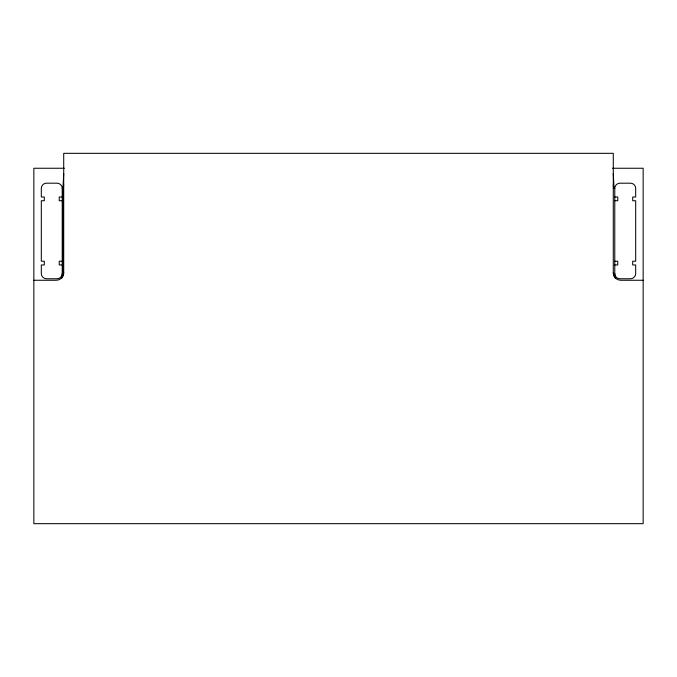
<?xml version="1.0" encoding="UTF-8"?>
<svg xmlns="http://www.w3.org/2000/svg" width="677" height="677" viewBox="0 0 677 677"><rect width="100%" height="100%" fill="white"/><g stroke="black" fill="none" stroke-linecap="round" stroke-linejoin="round"><path stroke-width="1.02" d="M63.714 173.481L62.969 188.418L62.969 275.911M615.469 278.069L614.284 276.521L613.286 272.789L613.286 153.324L63.714 153.324L63.714 272.789L63.46 274.727L61.531 278.069M63.714 184.906L62.969 188.418L62.225 188.418A5.23 5.23 0 0 0 56.995 183.188L46.544 183.188A5.23 5.23 0 0 0 41.314 188.418L41.314 196.999L44.301 196.999L44.301 200.739L41.314 200.739L41.314 261.22L44.301 261.22L44.301 264.952L41.314 264.952L41.314 273.542A5.23 5.23 0 0 0 46.544 278.763L56.995 278.763A5.23 5.23 0 0 0 62.225 273.542M64.417 168.251L33.85 168.251L33.85 523.676L643.15 523.676L643.15 168.251L612.524 168.251M613.286 187.766L614.775 188.418A5.23 5.23 0 0 1 620.005 183.188L630.456 183.188A5.23 5.23 0 0 1 635.686 188.418L635.686 196.999L632.699 196.999L632.699 200.739L635.686 200.739L635.686 261.22L632.699 261.22L632.699 264.952L635.686 264.952L635.686 273.542A5.23 5.23 0 0 1 630.456 278.763L620.005 278.763A5.23 5.23 0 0 1 614.775 273.542M62.225 196.999L59.237 196.999L59.237 200.739L62.225 200.739M614.775 196.999L617.762 196.999L617.762 200.739L614.775 200.739M62.225 261.22L59.237 261.22L59.237 264.952L62.225 264.952M614.775 261.22L617.762 261.22L617.762 264.952L614.775 264.952M33.85 280.261L56.25 280.261A7.464 7.464 0 0 0 63.714 272.789M643.15 280.261L620.75 280.261A7.464 7.464 0 0 1 613.286 272.789M613.286 186.336L614.031 188.418L613.286 173.481M613.286 184.906L614.031 188.418M614.775 188.418L614.775 277.748M62.225 188.418L62.225 277.748"/></g></svg>
